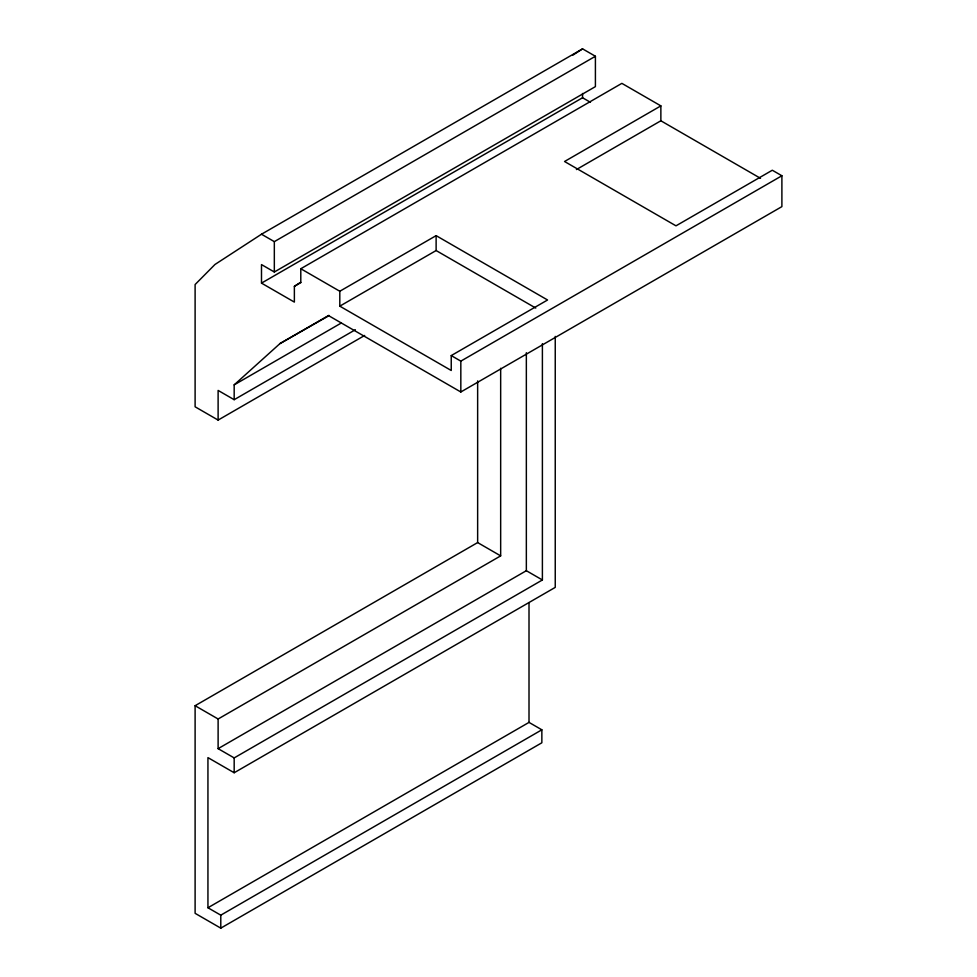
<?xml version="1.0" encoding="UTF-8"?>
<svg xmlns="http://www.w3.org/2000/svg" width="977" height="977" viewBox="0 0 977 977"><rect width="100%" height="100%" fill="white"/><g stroke="black" fill="none" stroke-linecap="round" stroke-linejoin="round"><path stroke-width="1.47" d="M760.509 178.315L660.867 120.782L660.867 105.882L621.861 83.363L300.794 268.736L300.794 282.158L294.37 286.334L294.37 302.101L261.494 283.122L261.494 264.584L274.329 271.997L595.408 86.623L595.408 56.263L582.561 48.85L261.494 234.224L214.977 264.474L195.107 284.539L195.107 406.798L218.115 420.086L218.115 390.421L234.175 399.691L234.175 384.865L279.984 343.574L328.87 315.351M572.925 55.115L582.561 48.85M261.494 234.224L274.329 241.637L595.408 56.263M261.494 283.122L582.561 97.749L590.45 102.304M294.37 286.334L300.977 282.512M339.801 291.256L436.121 235.64L547.56 299.988L451.24 355.591L451.24 370.491L339.801 306.155L339.801 291.256L300.794 268.736M660.867 105.882L564.547 161.498L675.986 225.834L772.306 170.23L781.893 175.762L781.893 206.623L460.826 391.985L328.797 315.754L279.984 343.574M339.801 306.155L436.121 250.539L535.762 308.073M576.418 169.546L660.867 120.782M234.175 384.865L341.193 323.069M234.175 399.691L355.359 329.725M218.115 420.086L364.665 335.465M451.24 355.591L460.826 361.136L781.893 175.762M555.241 336.393L555.241 587.385L234.175 772.746L207.942 757.615L207.942 907.755L529.009 722.394L541.856 729.807L541.856 742.776L220.79 928.15L195.107 913.324L195.107 705.712L477.643 542.577L500.664 555.876L500.664 368.292M195.107 705.712L218.115 718.999L500.664 555.876M218.115 718.999L218.115 748.651L526.347 570.702L542.394 579.972L542.394 343.684M218.115 748.651L234.175 757.92L542.394 579.972M207.942 907.755L220.79 915.168L541.856 729.807M582.561 93.474L582.561 97.749M529.009 602.577L529.009 722.394M526.347 352.709L526.347 570.702M477.643 380.92L477.643 542.577M460.826 361.136L460.826 391.985M436.121 235.64L436.121 250.539M274.329 241.637L274.329 271.997M234.175 757.92L234.175 772.746M220.79 915.168L220.79 928.15"/></g></svg>
